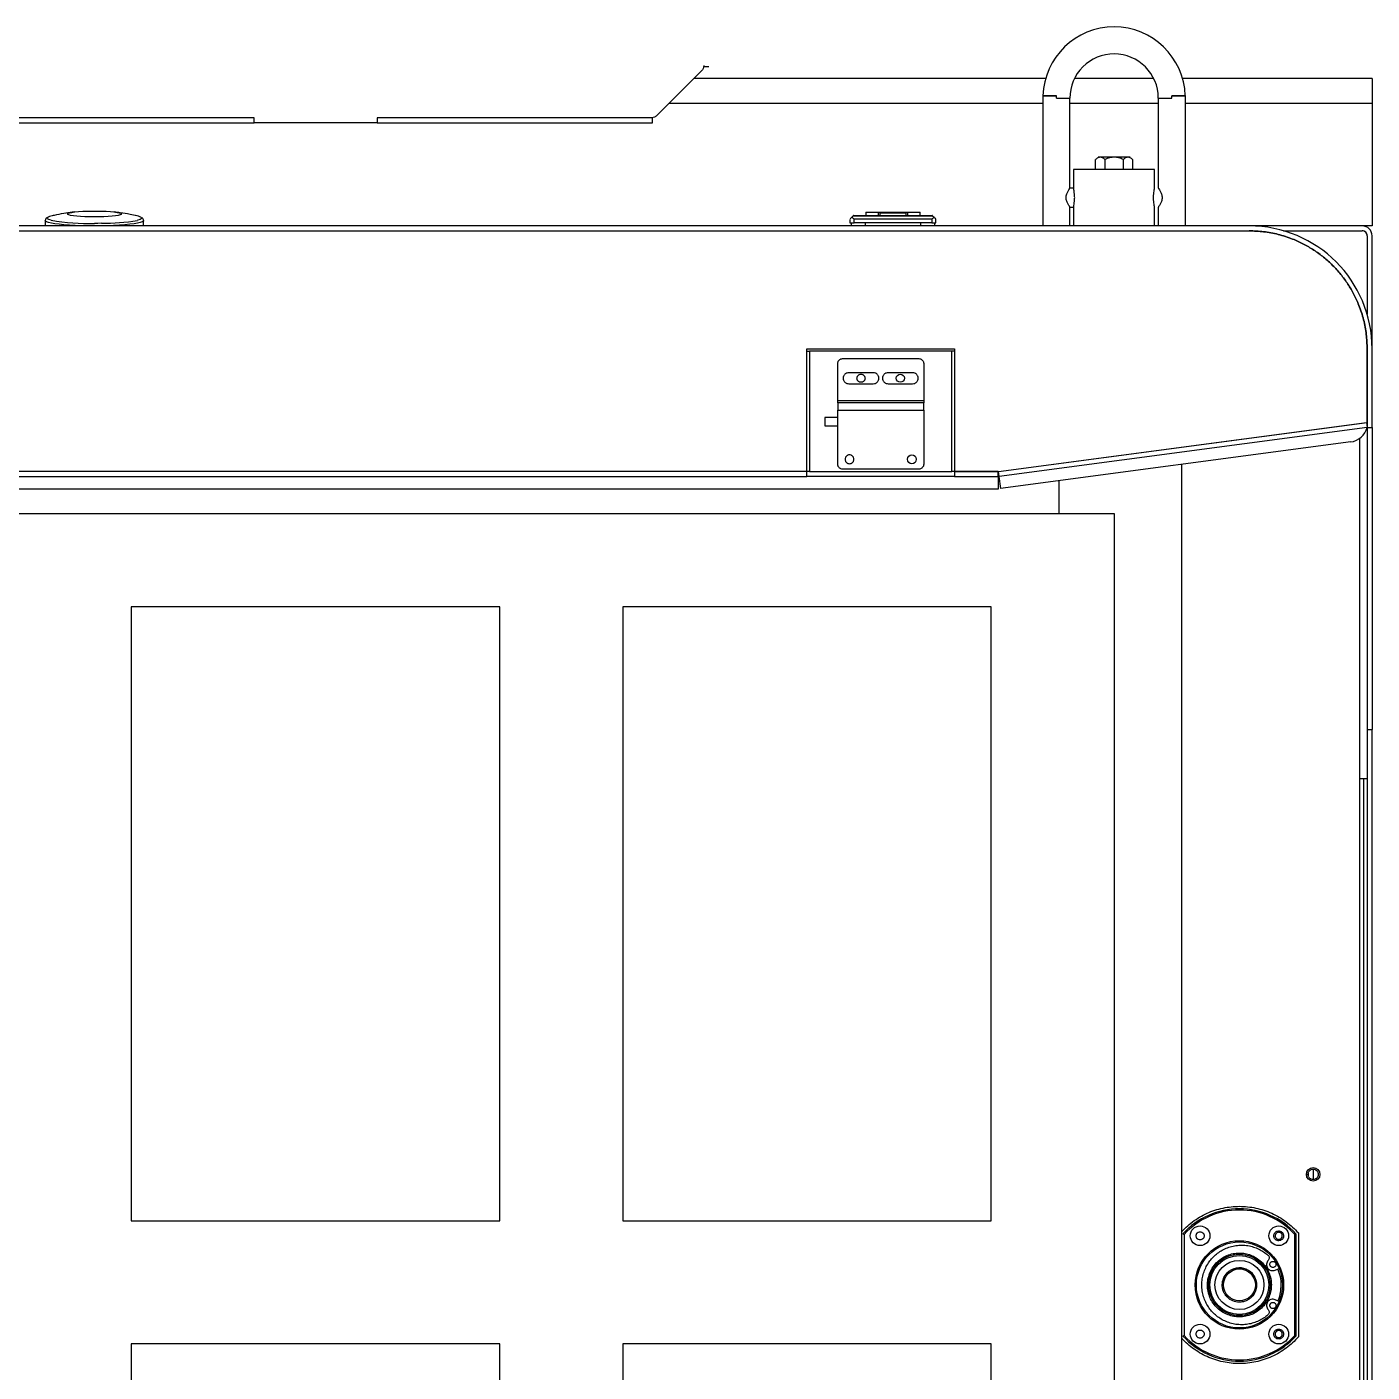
# Model space of a CAD drawing. Header units: millimetres. Extents: x 914 to 910632, y -176 to 682692.
# Drawn here: x 2405.27 to 2413.89, y 1809.91 to 1818.54 of the extents above; entities that cross this region are included whole.
import ezdxf

# ---------------------------------------------------------------- set-up
doc = ezdxf.new("R2010")
doc.units = ezdxf.units.MM
doc.layers.add('画图', color=3, linetype='Continuous', lineweight=30)

# ---------------------------------------------------------------- blocks, each defined once
blk = doc.blocks.new('SDHGSJH')
at = {"color": 7, "linetype": 'Continuous', "lineweight": 30}
for p, q in [((-2802, 343.77), (-2802, -343.34)), ((-2729.5, 333.1), (-2729.5, -332.68)), ((-2702, -312.79), (-2702, 313.21)), ((-2652, 275.21), (-2652, 25.21)), ((-2502, 25.21), (-2502, 275.21)), ((-2452, 275.21), (-2452, 25.21)), ((-2302, 25.21), (-2302, 275.21)), ((-2807, 225.21), (-2807, -224.79)), ((-2805, -224.79), (-2805, 225.21)), ((-2803.5, -204.79), (-2803.5, 205.21)), ((-2777, -19.89), (-2777, 22.44)), ((-2776, 22.06), (-2775.5, 21.86)), ((-2776, -19.51), (-2776, 22.06)), ((-2730.5, 21.86), (-2730, 22.06)), ((-2652, 25.21), (-2502, 25.21)), ((-2452, 25.21), (-2302, 25.21)), ((-2775.5, 21.86), (-2775.5, -19.32)), ((-2730.5, -19.32), (-2730.5, 21.86)), ((-2769.17, 7.97), (-2767.51, 7.28)), ((-2767.51, -4.74), (-2769.17, -5.43)), ((-2775.5, -19.32), (-2776, -19.51)), ((-2730, -19.51), (-2730.5, -19.32)), ((-2652, -24.79), (-2652, -274.79)), ((-2502, -24.79), (-2652, -24.79)), ((-2502, -274.79), (-2502, -24.79)), ((-2452, -24.79), (-2452, -274.79)), ((-2302, -24.79), (-2452, -24.79)), ((-2302, -274.79), (-2302, -24.79)), ((-2785, -44.25), (-2785, -43.2)), ((-2783, -45.83), (-2783, -41.63)), ((-2781, -44.25), (-2781, -43.2)), ((-2805, -204.79), (-2802, -204.79)), ((-2807, -347.79), (-2807, -224.79)), ((-2805, -224.79), (-2807, -224.79)), ((-2805, -347.79), (-2805, -224.79)), ((-2652, -274.79), (-2502, -274.79)), ((-2452, -274.79), (-2302, -274.79)), ((-2052, -312.79), (-2702, -312.79)), ((-2679.5, -326.01), (-2679.5, -312.79)), ((-2798.31, -341.85), (-2655.73, -322.84)), ((-2655.07, -327.8), (-2655.73, -322.84)), ((-2654.93, -322.79), (-2654.93, -327.79)), ((-2099.07, -322.79), (-2654.93, -322.79)), ((-2805, -347.79), (-2655.2, -327.81)), ((-2655.2, -325.79), (-2655.29, -326.09)), ((-2655.2, -325.79), (-2654.93, -325.79)), ((-2655.2, -327.81), (-2655.07, -327.8)), ((-2655.2, -327.81), (-2654.93, -329.8)), ((-2654.93, -327.79), (-2654.8, -327.79)), ((-2637, -327.79), (-2654.8, -327.79)), ((-2654.8, -327.79), (-2654.8, -329.79)), ((-2637, -329.79), (-2637, -327.79)), ((-2637, -327.79), (-2577, -327.79)), ((-2577, -327.79), (-2577, -329.79)), ((-2177, -327.79), (-2577, -327.79)), ((-2655, -329.79), (-2805, -349.79)), ((-2654.93, -329.8), (-2804.74, -349.77)), ((-2637, -329.79), (-2655, -329.79)), ((-2654.8, -329.79), (-2637, -329.79)), ((-2637, -379.79), (-2637, -329.79)), ((-2637, -329.79), (-2636, -329.79)), ((-2636, -329.79), (-2636, -378.79)), ((-2578, -329.79), (-2636, -329.79)), ((-2624.5, -354.79), (-2624.5, -332.79)), ((-2622.5, -330.79), (-2591.5, -330.79)), ((-2589.5, -332.79), (-2589.5, -354.79)), ((-2578, -378.79), (-2578, -329.79)), ((-2578, -329.79), (-2577, -329.79)), ((-2577, -329.79), (-2177, -329.79)), ((-2577, -329.79), (-2577, -379.79)), ((-2805, -347.79), (-2807, -347.79)), ((-2807, -347.79), (-2807, -379.79)), ((-2805, -379.79), (-2805, -347.79)), ((-2804.74, -349.77), (-2805, -347.79)), ((-2805, -349.79), (-2805, -379.79)), ((-2637, -350.29), (-2637, -350.29)), ((-2584.3, -348.39), (-2589.5, -348.39)), ((-2584.3, -351.79), (-2584.3, -348.39)), ((-2589.5, -354.79), (-2624.5, -354.79)), ((-2624.5, -354.79), (-2624.5, -357.79)), ((-2589.5, -351.79), (-2584.3, -351.79)), ((-2589.5, -357.79), (-2589.5, -354.79)), ((-2637, -358.29), (-2637, -358.29)), ((-2624.5, -357.79), (-2589.5, -357.79)), ((-2624.5, -358.79), (-2624.5, -357.79)), ((-2589.5, -358.79), (-2624.5, -358.79)), ((-2624.5, -373.79), (-2624.5, -358.79)), ((-2589.5, -357.79), (-2589.5, -358.79)), ((-2589.5, -358.79), (-2589.5, -373.79)), ((-2610, -365.54), (-2620, -365.54)), ((-2594, -365.54), (-2604, -365.54)), ((-2620, -370.04), (-2610, -370.04)), ((-2604, -370.04), (-2594, -370.04)), ((-2591.5, -375.79), (-2622.5, -375.79)), ((-2807, -379.79), (-2807, -425.79)), ((-2577, -379.79), (-2637, -379.79)), ((-2636, -378.79), (-2578, -378.79)), ((-2577, -378.79), (-2578, -378.79)), ((-2805, -425.79), (-2805, -393.79)), ((-2807, -479.79), (-2807, -429.79)), ((-2807, -429.79), (-2757, -429.79)), ((-2771, -427.79), (-2803, -427.79)), ((-2803, -429.79), (-2757, -429.79)), ((-1997, -427.79), (-2757, -427.79)), ((-2757, -429.79), (-1997, -429.79)), ((-2731, -429.79), (-2731, -482.92)), ((-2720, -437.45), (-2720, -429.79)), ((-2718.5, -429.79), (-2718.5, -437.45)), ((-2685.5, -437.45), (-2685.5, -429.79)), ((-2684, -429.79), (-2684, -437.45)), ((-2673, -482.92), (-2673, -429.79)), ((-2629.5, -431.09), (-2629.5, -432.38)), ((-2629, -431.09), (-2629.5, -431.09)), ((-2628.9, -430.09), (-2629, -430.09)), ((-2629, -430.09), (-2629, -431.09)), ((-2628.9, -431.09), (-2628.9, -430.09)), ((-2627.82, -431.09), (-2628.9, -431.09)), ((-2627.82, -431.09), (-2596.18, -431.09)), ((-2627.82, -432.38), (-2627.82, -431.09)), ((-2623.33, -429.79), (-2623.33, -431.09)), ((-2600.67, -431.09), (-2600.67, -429.79)), ((-2596.18, -431.09), (-2596.18, -432.38)), ((-2595.1, -431.09), (-2596.18, -431.09)), ((-2595, -430.09), (-2595.1, -430.09)), ((-2595.1, -430.09), (-2595.1, -431.09)), ((-2595, -431.09), (-2595, -430.09)), ((-2594.5, -431.09), (-2595, -431.09)), ((-2594.5, -432.38), (-2594.5, -431.09)), ((-2307, -429.79), (-2307, -431.98)), ((-2267, -431.98), (-2267, -429.79)), ((-2684, -437.45), (-2685.5, -437.45)), ((-2628.15, -433.94), (-2628.74, -433.34)), ((-2595.85, -433.94), (-2628.15, -433.94)), ((-2596, -434.09), (-2628, -434.09)), ((-2627.9, -432.59), (-2596.08, -432.59)), ((-2623.1, -434.09), (-2623.1, -435.39)), ((-2617.88, -435.39), (-2623.1, -435.39)), ((-2617.88, -435.39), (-2617.88, -434.09)), ((-2617.4, -434.09), (-2617.4, -435.09)), ((-2606.6, -435.09), (-2617.4, -435.09)), ((-2617.4, -435.09), (-2617.4, -435.39)), ((-2606.6, -435.39), (-2617.4, -435.39)), ((-2606.6, -435.09), (-2606.6, -434.09)), ((-2606.6, -435.39), (-2606.6, -435.09)), ((-2606.13, -434.09), (-2606.13, -435.39)), ((-2600.9, -435.39), (-2606.13, -435.39)), ((-2600.9, -435.39), (-2600.9, -434.09)), ((-2595.85, -433.94), (-2595.26, -433.34)), ((-2720, -481.79), (-2720, -445.12)), ((-2718.5, -445.12), (-2718.5, -452.79)), ((-2685.5, -452.79), (-2685.5, -445.12)), ((-2685.5, -445.12), (-2684, -445.12)), ((-2684, -445.12), (-2684, -481.79)), ((-2709.51, -456.78), (-2709.51, -452.79)), ((-2705.75, -456.78), (-2705.75, -452.79)), ((-2698.25, -456.78), (-2698.25, -452.79)), ((-2694.49, -452.79), (-2694.49, -456.78)), ((-2534.12, -492.91), (-2515.88, -474.67)), ((-2402, -471.79), (-2514.17, -471.79)), ((-2514.17, -471.79), (-2514.17, -473.79)), ((-2514.17, -473.79), (-2402, -473.79)), ((-2513.76, -473.79), (-2402, -473.79)), ((-2402, -471.79), (-2352, -471.79)), ((-2402, -473.79), (-2402, -471.79)), ((-2352, -471.79), (-2352, -473.79)), ((-2239.83, -471.79), (-2352, -471.79)), ((-2352, -473.79), (-2240.24, -473.79)), ((-2352, -473.79), (-2239.83, -473.79)), ((-2807, -489.79), (-2807, -479.79)), ((-2725.5, -481.79), (-2725.49, -482.79)), ((-2678.5, -481.79), (-2678.51, -482.79)), ((-2807, -489.79), (-2729.87, -489.79)), ((-2718.12, -489.79), (-2685.88, -489.79)), ((-2674.13, -489.79), (-2531, -489.79)), ((-2535, -494.62), (-2537, -494.62))]:
    blk.add_line(p, q, dxfattribs=at)
at = {"color": 8, "linetype": 'Continuous', "lineweight": 30}
for p, q in [((-2655.33, -325.81), (-2655.2, -325.79)), ((-2289.87, -430.85), (-2288.36, -430.83)), ((-2288.36, -430.83), (-2286.98, -430.82)), ((-2731, -479.79), (-2807, -479.79)), ((-2720, -481.79), (-2725.5, -481.79)), ((-2684, -479.79), (-2720, -479.79)), ((-2678.5, -481.79), (-2684, -481.79)), ((-2521, -479.79), (-2673, -479.79))]:
    blk.add_line(p, q, dxfattribs=at)
at = {"color": 8, "linetype": 'Continuous', "lineweight": 30, "flags": 128}
for points in [[(-2307, -431.97), (-2306.9, -431.76), (-2306.46, -431.47), (-2305.66, -431.19), (-2304.54, -430.92), (-2303.1, -430.67), (-2301.38, -430.45), (-2299.39, -430.25), (-2297.19, -430.08), (-2294.81, -429.95), (-2292.28, -429.85), (-2289.67, -429.8), (-2289.1, -429.79)], [(-2305.93, -433.33), (-2306.05, -433.24), (-2306.24, -432.95), (-2306.07, -432.67), (-2305.54, -432.38), (-2304.67, -432.11), (-2304.46, -432.06)], [(-2284.9, -429.79), (-2284.33, -429.8), (-2281.72, -429.85), (-2279.19, -429.95), (-2276.81, -430.08), (-2274.6, -430.25), (-2272.62, -430.45), (-2270.9, -430.67), (-2269.46, -430.92), (-2268.34, -431.19), (-2267.54, -431.47), (-2267.1, -431.76), (-2267, -431.99)], [(-2269.41, -432.09), (-2269.37, -432.1), (-2268.49, -432.37), (-2267.95, -432.65), (-2267.76, -432.94), (-2267.93, -433.23), (-2268.16, -433.38)]]:
    blk.add_lwpolyline(points, dxfattribs=at)
at = {"color": 7, "linetype": 'Continuous', "lineweight": 30, "flags": 128}
for points in [[(-2629.35, -432.73), (-2629.16, -432.92), (-2628.96, -433.13), (-2628.74, -433.34)], [(-2595.26, -433.34), (-2595, -433.09), (-2594.77, -432.85), (-2594.55, -432.63)], [(-2287, -433.42), (-2285.04, -433.44), (-2283.13, -433.5), (-2281.36, -433.6), (-2279.76, -433.72), (-2278.4, -433.88), (-2277.31, -434.06), (-2276.54, -434.26), (-2276.1, -434.47), (-2276.01, -434.69), (-2276.28, -434.91), (-2276.89, -435.12), (-2277.82, -435.31), (-2279.05, -435.48), (-2280.53, -435.62), (-2282.23, -435.73), (-2284.07, -435.81), (-2286.01, -435.85), (-2287.99, -435.85), (-2289.93, -435.81), (-2291.77, -435.73), (-2293.47, -435.62), (-2294.95, -435.48), (-2296.18, -435.31), (-2297.11, -435.12), (-2297.72, -434.91), (-2297.99, -434.69), (-2297.9, -434.47), (-2297.46, -434.26), (-2296.69, -434.06), (-2295.6, -433.88), (-2294.24, -433.72), (-2292.64, -433.6), (-2290.87, -433.5), (-2288.96, -433.44), (-2287, -433.42)]]:
    blk.add_lwpolyline(points, dxfattribs=at)
at = {"color": 7, "linetype": 'Continuous', "lineweight": 30}
for centre, radius in [((-2769, 21.27), 4), ((-2737, 21.27), 4), ((-2753, 1.27), 18), ((-2753, 1.27), 17.5), ((-2753, 1.27), 12.5), ((-2753, 1.27), 12), ((-2753, 1.27), 10), ((-2753, 1.27), 6.5), ((-2769, -18.73), 4), ((-2737, -18.73), 4), ((-2783, -43.73), 2.75), ((-2619.7, -334.79), 1.8), ((-2615, -367.79), 1.65)]:
    blk.add_circle(centre, radius, dxfattribs=at)
for centre, radius, start, end in [((-2753, 1.27), 31, 42.1034, 137.8966), ((-2753, 1.27), 30.5, 42.4637, 137.5363), ((-2753, 1.27), 7, 135.9205, 340.0823), ((-2753, 1.27), 31, 222.1034, 317.8966), ((-2753, 1.27), 30.5, 222.4637, 317.5363), ((-2797.25, -349.78), 8, 97.5946, 165.5703), ((-2757, -379.79), 50, 180, 270), ((-2803, -425.79), 4, 180, 270), ((-2803, -425.79), 2, 180, 270), ((-2290.32, -514.03), 83.19, 89.6844, 99.7864), ((-2284.71, -522.02), 91.22, 80.3423, 91.4259), ((-2624.5, -437.59), 6, 124.2863, 134.9932), ((-2617.5, -423.45), 14.94, 224.5913, 225.3853), ((-2599.5, -437.59), 6, 45.0068, 55.6351), ((-2616.75, -413.2), 29.44, 314.8101, 315.2132), ((-2302.71, -426.66), 7.4, 244.2636, 261.5377), ((-2271.43, -426.14), 7.94, 278.3607, 294.3183), ((-2702, -481.79), 18, 180, 270), ((-2702, -481.79), 18, 270, 0), ((-2702, -481.79), 29, 181.9702, 358.0191)]:
    blk.add_arc(centre, radius, start, end, dxfattribs=at)
for points, knots in [([(-2777, 22.44), (-2776.24, 23.25), (-2774.71, 24.89), (-2772.08, 27.03), (-2769.24, 28.92), (-2766.19, 30.49), (-2762.99, 31.74), (-2759.7, 32.62), (-2756.35, 33.16), (-2753, 33.33), (-2749.65, 33.16), (-2746.3, 32.62), (-2743.01, 31.74), (-2739.81, 30.49), (-2736.76, 28.92), (-2733.92, 27.03), (-2731.47, 25.04), (-2730.1, 23.59), (-2729.5, 22.95)], [0, 0, 0, 0, 0.062614, 0.125231, 0.189278, 0.253335, 0.317385, 0.381442, 0.444055, 0.506675, 0.569286, 0.631904, 0.695951, 0.760011, 0.824057, 0.888119, 0.950731, 1, 1, 1, 1]), ([(-2771, 21.27), (-2770.97, 21.52), (-2770.93, 21.91), (-2770.68, 22.38), (-2770.42, 22.7), (-2770.11, 22.96), (-2769.64, 23.2), (-2769, 23.32), (-2768.36, 23.2), (-2767.89, 22.96), (-2767.58, 22.7), (-2767.32, 22.38), (-2767.07, 21.91), (-2767.03, 21.52), (-2767, 21.27)], [0, 0, 0, 0, 0.1197268, 0.1848133, 0.250008, 0.3150928, 0.3802901, 0.5000169, 0.6197437, 0.684822, 0.74999, 0.8151016, 0.8802732, 1, 1, 1, 1]), ([(-2767.56, 21.27), (-2767.58, 21.45), (-2767.61, 21.73), (-2767.79, 22.07), (-2767.97, 22.3), (-2768.2, 22.49), (-2768.54, 22.66), (-2769, 22.75), (-2769.46, 22.66), (-2769.8, 22.49), (-2770.03, 22.3), (-2770.21, 22.07), (-2770.39, 21.73), (-2770.42, 21.45), (-2770.44, 21.27)], [0, 0, 0, 0, 0.119721, 0.184794, 0.25, 0.315094, 0.380297, 0.499992, 0.61974, 0.684812, 0.749997, 0.815088, 0.880279, 1, 1, 1, 1]), ([(-2738.65, 21.27), (-2738.63, 21.48), (-2738.59, 21.8), (-2738.39, 22.18), (-2738.18, 22.45), (-2737.91, 22.66), (-2737.53, 22.86), (-2737, 22.96), (-2736.47, 22.86), (-2736.09, 22.66), (-2735.83, 22.45), (-2735.61, 22.18), (-2735.41, 21.8), (-2735.37, 21.48), (-2735.35, 21.27)], [0, 0, 0, 0, 0.119722, 0.184801, 0.250011, 0.315072, 0.380276, 0.500021, 0.61972, 0.68481, 0.749987, 0.815096, 0.880278, 1, 1, 1, 1]), ([(-2767, 21.27), (-2767.03, 21.02), (-2767.07, 20.63), (-2767.32, 20.17), (-2767.58, 19.85), (-2767.89, 19.59), (-2768.36, 19.35), (-2769, 19.22), (-2769.64, 19.35), (-2770.11, 19.59), (-2770.42, 19.85), (-2770.68, 20.17), (-2770.93, 20.63), (-2770.97, 21.02), (-2771, 21.27)], [0, 0, 0, 0, 0.119713, 0.184819, 0.250001, 0.315088, 0.380254, 0.499986, 0.619717, 0.684823, 0.750006, 0.815096, 0.880287, 1, 1, 1, 1]), ([(-2770.44, 21.27), (-2770.42, 21.09), (-2770.39, 20.81), (-2770.21, 20.47), (-2770.03, 20.24), (-2769.8, 20.06), (-2769.46, 19.88), (-2769, 19.79), (-2768.54, 19.88), (-2768.2, 20.06), (-2767.97, 20.24), (-2767.79, 20.47), (-2767.61, 20.81), (-2767.58, 21.09), (-2767.56, 21.27)], [0, 0, 0, 0, 0.119702, 0.184801, 0.24999, 0.315064, 0.380258, 0.500012, 0.619713, 0.684789, 0.750019, 0.81508, 0.880298, 1, 1, 1, 1]), ([(-2764.6, 13.43), (-2764.03, 13.9), (-2762.89, 14.82), (-2760.92, 15.92), (-2758.77, 16.78), (-2756.44, 17.33), (-2754.02, 17.53), (-2751.59, 17.37), (-2749.23, 16.85), (-2747.03, 16), (-2745.01, 14.88), (-2743.23, 13.53), (-2741.67, 11.97), (-2740.33, 10.22), (-2739.21, 8.24), (-2738.36, 6.05), (-2737.82, 3.7), (-2737.64, 1.27), (-2737.82, -1.16), (-2738.36, -3.5), (-2739.21, -5.7), (-2740.33, -7.67), (-2741.67, -9.43), (-2743.23, -10.98), (-2745.01, -12.34), (-2747.03, -13.46), (-2749.23, -14.3), (-2751.59, -14.82), (-2754.02, -14.99), (-2756.45, -14.79), (-2758.77, -14.23), (-2761.62, -13.13), (-2763.43, -11.78), (-2764.6, -10.89)], [0, 0, 0, 0, 0.029675, 0.059351, 0.090777, 0.123016, 0.155739, 0.188585, 0.221183, 0.253184, 0.283685, 0.31419, 0.343279, 0.372372, 0.403097, 0.434827, 0.467265, 0.50007, 0.532875, 0.565313, 0.597042, 0.627766, 0.656854, 0.685949, 0.716447, 0.746955, 0.778956, 0.811554, 0.8444, 0.877123, 0.909362, 0.940789, 1, 1, 1, 1]), ([(-2735.35, 21.27), (-2735.37, 21.06), (-2735.41, 20.74), (-2735.61, 20.36), (-2735.83, 20.1), (-2736.09, 19.88), (-2736.47, 19.68), (-2737, 19.58), (-2737.53, 19.68), (-2737.91, 19.88), (-2738.17, 20.1), (-2738.39, 20.36), (-2738.59, 20.74), (-2738.63, 21.06), (-2738.65, 21.27)], [0, 0, 0, 0, 0.119705, 0.184788, 0.25, 0.31508, 0.380276, 0.499981, 0.619732, 0.684825, 0.750005, 0.815088, 0.880295, 1, 1, 1, 1]), ([(-2767.51, 7.28), (-2767.24, 7.2), (-2766.7, 7.03), (-2765.83, 7.14), (-2765.06, 7.53), (-2764.46, 8.13), (-2764.1, 8.9), (-2764.01, 9.76), (-2764.2, 10.62), (-2764.55, 11.07), (-2764.71, 11.29)], [0, 0, 0, 0, 0.1213393, 0.2500023, 0.3786498, 0.4999934, 0.6213394, 0.7500099, 0.8786704, 1, 1, 1, 1]), ([(-2765.79, 3.6), (-2765.61, 4.37), (-2765.23, 5.96), (-2764.09, 8.21), (-2762.49, 10.29), (-2760.45, 12.03), (-2758.11, 13.33), (-2755.6, 14.1), (-2753.09, 14.35), (-2750.66, 14.13), (-2748.32, 13.48), (-2746.06, 12.36), (-2743.98, 10.76), (-2742.24, 8.73), (-2740.94, 6.38), (-2740.18, 3.87), (-2739.9, 1.36), (-2740.11, -0.26), (-2740.21, -1.05)], [0, 0, 0, 0, 0.058257, 0.120004, 0.184321, 0.250002, 0.315682, 0.379994, 0.441741, 0.500001, 0.558258, 0.620007, 0.684322, 0.750002, 0.815682, 0.879996, 0.941743, 1, 1, 1, 1]), ([(-2764.71, 11.29), (-2764.83, 11.45), (-2765.07, 11.77), (-2765.15, 12.38), (-2765.01, 12.98), (-2764.74, 13.28), (-2764.6, 13.43)], [0, 0, 0, 0, 0.250014, 0.500017, 0.750045, 1, 1, 1, 1]), ([(-2768.67, 7.76), (-2768.75, 7.61), (-2769.29, 6.53), (-2769.53, 5.34), (-2769.73, 4.31)], [0, 0, 0, 0, 0.1413, 1, 1, 1, 1]), ([(-2766.64, 8.38), (-2766.8, 8.4), (-2767.04, 8.42), (-2767.34, 8.58), (-2767.53, 8.74), (-2767.7, 8.94), (-2767.85, 9.23), (-2767.92, 9.63), (-2767.85, 10.03), (-2767.7, 10.32), (-2767.53, 10.52), (-2767.34, 10.68), (-2767.04, 10.84), (-2766.8, 10.86), (-2766.64, 10.88)], [0, 0, 0, 0, 0.119677, 0.184793, 0.250001, 0.31508, 0.380279, 0.499986, 0.619723, 0.684812, 0.750001, 0.815056, 0.880323, 1, 1, 1, 1]), ([(-2766.64, 10.88), (-2766.49, 10.86), (-2766.24, 10.84), (-2765.95, 10.68), (-2765.75, 10.52), (-2765.59, 10.32), (-2765.44, 10.03), (-2765.36, 9.63), (-2765.44, 9.23), (-2765.59, 8.94), (-2765.75, 8.74), (-2765.95, 8.58), (-2766.24, 8.42), (-2766.49, 8.4), (-2766.64, 8.38)], [0, 0, 0, 0, 0.119724, 0.184832, 0.250033, 0.315105, 0.380296, 0.500019, 0.619713, 0.684795, 0.749976, 0.815071, 0.880276, 1, 1, 1, 1]), ([(-2759.47, 3.95), (-2759.05, 4.72), (-2758.4, 5.92), (-2756.97, 7.09), (-2755.7, 7.78), (-2754.32, 8.2), (-2752.49, 8.35), (-2750.26, 7.9), (-2748.36, 6.65), (-2747.18, 5.24), (-2746.49, 3.97), (-2746.08, 2.59), (-2745.9, 0.75), (-2746.28, -0.55), (-2746.53, -1.4)], [0, 0, 0, 0, 0.119726, 0.184184, 0.250003, 0.315816, 0.380269, 0.500001, 0.619727, 0.68418, 0.750004, 0.815822, 0.880275, 1, 1, 1, 1]), ([(-2769.73, 4.31), (-2769.85, 3.28), (-2770.12, 1.16), (-2769.8, -2.1), (-2769.06, -4.18), (-2768.7, -5.23)], [0, 0, 0, 0, 0.319739, 0.658649, 1, 1, 1, 1]), ([(-2740.21, -1.05), (-2740.39, -1.82), (-2740.77, -3.42), (-2741.91, -5.67), (-2743.51, -7.75), (-2745.55, -9.49), (-2747.89, -10.78), (-2750.4, -11.55), (-2752.91, -11.81), (-2755.34, -11.59), (-2757.68, -10.94), (-2759.94, -9.82), (-2762.02, -8.22), (-2763.76, -6.18), (-2765.06, -3.83), (-2765.82, -1.33), (-2766.1, 1.19), (-2765.89, 2.81), (-2765.79, 3.6)], [0, 0, 0, 0, 0.058261, 0.120008, 0.184322, 0.25, 0.315678, 0.379996, 0.441742, 0.500002, 0.558259, 0.620006, 0.684318, 0.75, 0.815679, 0.879993, 0.94174, 1, 1, 1, 1]), ([(-2746.53, -1.4), (-2746.95, -2.18), (-2747.6, -3.38), (-2749.03, -4.55), (-2750.3, -5.24), (-2751.68, -5.65), (-2753.51, -5.81), (-2755.74, -5.35), (-2757.64, -4.1), (-2758.82, -2.7), (-2759.51, -1.43), (-2759.92, -0.05), (-2760.1, 1.79), (-2759.72, 3.1), (-2759.47, 3.95)], [0, 0, 0, 0, 0.119731, 0.18418, 0.249996, 0.315819, 0.380273, 0.500003, 0.619729, 0.684179, 0.749998, 0.815816, 0.88027, 1, 1, 1, 1]), ([(-2764.71, -8.74), (-2764.55, -8.53), (-2764.2, -8.07), (-2764.01, -7.22), (-2764.1, -6.36), (-2764.46, -5.59), (-2765.06, -4.98), (-2765.83, -4.6), (-2766.7, -4.49), (-2767.24, -4.66), (-2767.51, -4.74)], [0, 0, 0, 0, 0.121344, 0.250004, 0.378657, 0.500002, 0.621345, 0.749993, 0.878657, 1, 1, 1, 1]), ([(-2766.64, -8.34), (-2766.8, -8.32), (-2767.04, -8.29), (-2767.34, -8.14), (-2767.53, -7.98), (-2767.7, -7.78), (-2767.85, -7.49), (-2767.92, -7.09), (-2767.85, -6.69), (-2767.7, -6.39), (-2767.53, -6.2), (-2767.34, -6.03), (-2767.04, -5.88), (-2766.8, -5.85), (-2766.64, -5.84)], [0, 0, 0, 0, 0.119682, 0.184798, 0.250005, 0.31506, 0.380258, 0.499994, 0.61973, 0.684791, 0.750003, 0.815058, 0.880324, 1, 1, 1, 1]), ([(-2766.64, -5.84), (-2766.49, -5.85), (-2766.24, -5.88), (-2765.95, -6.03), (-2765.75, -6.2), (-2765.59, -6.39), (-2765.44, -6.69), (-2765.36, -7.09), (-2765.44, -7.49), (-2765.59, -7.78), (-2765.75, -7.98), (-2765.95, -8.14), (-2766.24, -8.29), (-2766.49, -8.32), (-2766.64, -8.34)], [0, 0, 0, 0, 0.119723, 0.184845, 0.250025, 0.315097, 0.380287, 0.50001, 0.619732, 0.684787, 0.749967, 0.815081, 0.880272, 1, 1, 1, 1]), ([(-2764.6, -10.89), (-2764.74, -10.74), (-2765.01, -10.44), (-2765.15, -9.84), (-2765.07, -9.23), (-2764.83, -8.91), (-2764.71, -8.74)], [0, 0, 0, 0, 0.249997, 0.499979, 0.749983, 1, 1, 1, 1]), ([(-2729.5, -20.41), (-2730.1, -21.05), (-2731.47, -22.5), (-2733.92, -24.48), (-2736.76, -26.37), (-2739.81, -27.95), (-2743.01, -29.2), (-2746.3, -30.08), (-2749.65, -30.61), (-2753, -30.79), (-2756.35, -30.61), (-2759.7, -30.08), (-2762.99, -29.2), (-2766.19, -27.95), (-2769.24, -26.37), (-2772.08, -24.49), (-2774.71, -22.34), (-2776.24, -20.71), (-2777, -19.89)], [0, 0, 0, 0, 0.049266, 0.111881, 0.175932, 0.239989, 0.304038, 0.368095, 0.430704, 0.493324, 0.555935, 0.618557, 0.682605, 0.746664, 0.81071, 0.874768, 0.93738, 1, 1, 1, 1]), ([(-2768.29, -20.6), (-2768.54, -20.66), (-2768.92, -20.76), (-2769.44, -20.69), (-2769.83, -20.56), (-2770.18, -20.36), (-2770.57, -20.01), (-2770.92, -19.45), (-2771.03, -18.81), (-2770.97, -18.29), (-2770.84, -17.9), (-2770.63, -17.55), (-2770.28, -17.15), (-2769.93, -16.97), (-2769.71, -16.86)], [0, 0, 0, 0, 0.119707, 0.184819, 0.249996, 0.31509, 0.380266, 0.499994, 0.619723, 0.684818, 0.749989, 0.815109, 0.880272, 1, 1, 1, 1]), ([(-2769.51, -17.38), (-2769.67, -17.46), (-2769.93, -17.59), (-2770.18, -17.88), (-2770.32, -18.13), (-2770.42, -18.41), (-2770.46, -18.79), (-2770.38, -19.25), (-2770.14, -19.65), (-2769.85, -19.9), (-2769.6, -20.05), (-2769.32, -20.15), (-2768.94, -20.2), (-2768.67, -20.12), (-2768.49, -20.08)], [0, 0, 0, 0, 0.119724, 0.184787, 0.250002, 0.315077, 0.380266, 0.499969, 0.619692, 0.684773, 0.749975, 0.815075, 0.880267, 1, 1, 1, 1]), ([(-2769.71, -16.86), (-2769.46, -16.79), (-2769.09, -16.7), (-2768.56, -16.76), (-2768.17, -16.89), (-2767.82, -17.1), (-2767.43, -17.45), (-2767.08, -18), (-2766.97, -18.65), (-2767.03, -19.17), (-2767.16, -19.56), (-2767.37, -19.91), (-2767.72, -20.31), (-2768.07, -20.49), (-2768.29, -20.6)], [0, 0, 0, 0, 0.119739, 0.184808, 0.250023, 0.315115, 0.380288, 0.50001, 0.619727, 0.684814, 0.749994, 0.815092, 0.880278, 1, 1, 1, 1]), ([(-2768.49, -20.08), (-2768.33, -20), (-2768.08, -19.87), (-2767.82, -19.58), (-2767.68, -19.33), (-2767.58, -19.05), (-2767.54, -18.67), (-2767.62, -18.21), (-2767.86, -17.81), (-2768.15, -17.55), (-2768.4, -17.4), (-2768.68, -17.31), (-2769.06, -17.26), (-2769.33, -17.33), (-2769.51, -17.38)], [0, 0, 0, 0, 0.119685, 0.184787, 0.249979, 0.315057, 0.380256, 0.499974, 0.619704, 0.684766, 0.750004, 0.815057, 0.880257, 1, 1, 1, 1]), ([(-2738.65, -18.73), (-2738.63, -18.52), (-2738.59, -18.2), (-2738.39, -17.82), (-2738.18, -17.55), (-2737.91, -17.34), (-2737.53, -17.14), (-2737, -17.04), (-2736.47, -17.14), (-2736.09, -17.34), (-2735.83, -17.55), (-2735.61, -17.82), (-2735.41, -18.2), (-2735.37, -18.52), (-2735.35, -18.73)], [0, 0, 0, 0, 0.1197255, 0.1848064, 0.2499997, 0.3150778, 0.3802725, 0.5000207, 0.6197235, 0.6848044, 0.7499978, 0.8150904, 0.8802745, 1, 1, 1, 1]), ([(-2735.35, -18.73), (-2735.37, -18.94), (-2735.41, -19.26), (-2735.61, -19.64), (-2735.83, -19.9), (-2736.09, -20.12), (-2736.47, -20.32), (-2737, -20.42), (-2737.53, -20.32), (-2737.91, -20.12), (-2738.17, -19.9), (-2738.39, -19.64), (-2738.59, -19.26), (-2738.63, -18.94), (-2738.65, -18.73)], [0, 0, 0, 0, 0.119727, 0.184809, 0.250003, 0.315082, 0.380278, 0.499983, 0.619733, 0.684825, 0.750005, 0.815087, 0.880273, 1, 1, 1, 1]), ([(-2785.1, -43.73), (-2785.07, -43.46), (-2785.03, -43.06), (-2784.77, -42.57), (-2784.5, -42.23), (-2784.16, -41.96), (-2783.67, -41.71), (-2783, -41.58), (-2782.33, -41.71), (-2781.84, -41.96), (-2781.5, -42.23), (-2781.23, -42.57), (-2780.97, -43.06), (-2780.93, -43.46), (-2780.9, -43.73)], [0, 0, 0, 0, 0.119713, 0.184816, 0.249987, 0.315107, 0.380267, 0.500019, 0.619735, 0.684814, 0.750013, 0.815096, 0.880281, 1, 1, 1, 1]), ([(-2780.9, -43.73), (-2780.93, -43.99), (-2780.97, -44.4), (-2781.23, -44.89), (-2781.5, -45.22), (-2781.84, -45.5), (-2782.33, -45.75), (-2783, -45.88), (-2783.67, -45.75), (-2784.16, -45.5), (-2784.5, -45.22), (-2784.77, -44.89), (-2785.03, -44.4), (-2785.07, -43.99), (-2785.1, -43.73)], [0, 0, 0, 0, 0.119718, 0.184821, 0.250006, 0.315114, 0.380274, 0.499989, 0.619739, 0.684818, 0.750005, 0.815088, 0.880288, 1, 1, 1, 1]), ([(-2624.5, -332.79), (-2624.47, -332.54), (-2624.43, -332.15), (-2624.18, -331.68), (-2623.92, -331.36), (-2623.61, -331.11), (-2623.14, -330.86), (-2622.75, -330.81), (-2622.5, -330.79)], [0, 0, 0, 0, 0.239434, 0.36965, 0.50002, 0.630199, 0.760603, 1, 1, 1, 1]), ([(-2592.5, -334.79), (-2592.52, -334.56), (-2592.56, -334.21), (-2592.79, -333.79), (-2593.02, -333.51), (-2593.3, -333.27), (-2593.72, -333.06), (-2594.3, -332.94), (-2594.88, -333.06), (-2595.3, -333.27), (-2595.58, -333.51), (-2595.81, -333.79), (-2596.04, -334.21), (-2596.08, -334.56), (-2596.1, -334.79)], [0, 0, 0, 0, 0.11973, 0.184801, 0.250008, 0.31511, 0.380267, 0.499989, 0.619711, 0.684811, 0.750004, 0.815093, 0.880278, 1, 1, 1, 1]), ([(-2591.5, -330.79), (-2591.25, -330.81), (-2590.86, -330.86), (-2590.39, -331.11), (-2590.08, -331.36), (-2589.82, -331.68), (-2589.57, -332.15), (-2589.53, -332.54), (-2589.5, -332.79)], [0, 0, 0, 0, 0.239468, 0.369615, 0.499983, 0.630184, 0.760569, 1, 1, 1, 1]), ([(-2596.1, -334.79), (-2596.08, -335.01), (-2596.04, -335.36), (-2595.81, -335.78), (-2595.58, -336.07), (-2595.3, -336.3), (-2594.88, -336.52), (-2594.3, -336.63), (-2593.72, -336.52), (-2593.3, -336.3), (-2593.02, -336.07), (-2592.79, -335.78), (-2592.56, -335.36), (-2592.52, -335.01), (-2592.5, -334.79)], [0, 0, 0, 0, 0.119718, 0.184826, 0.249987, 0.315087, 0.380289, 0.500007, 0.619725, 0.684823, 0.749995, 0.815091, 0.880274, 1, 1, 1, 1]), ([(-2620, -365.54), (-2620.28, -365.57), (-2620.72, -365.61), (-2621.24, -365.89), (-2621.6, -366.19), (-2621.89, -366.54), (-2622.17, -367.07), (-2622.3, -367.79), (-2622.17, -368.51), (-2621.89, -369.03), (-2621.6, -369.39), (-2621.24, -369.68), (-2620.72, -369.96), (-2620.28, -370.01), (-2620, -370.04)], [0, 0, 0, 0, 0.119732, 0.184819, 0.250002, 0.315106, 0.380276, 0.500001, 0.619726, 0.68482, 0.749997, 0.815101, 0.880268, 1, 1, 1, 1]), ([(-2610, -370.04), (-2609.72, -370.01), (-2609.28, -369.96), (-2608.76, -369.68), (-2608.4, -369.39), (-2608.11, -369.03), (-2607.83, -368.51), (-2607.7, -367.79), (-2607.83, -367.07), (-2608.11, -366.54), (-2608.4, -366.19), (-2608.76, -365.89), (-2609.28, -365.61), (-2609.72, -365.57), (-2610, -365.54)], [0, 0, 0, 0, 0.11973, 0.184815, 0.249997, 0.315099, 0.380284, 0.5, 0.619716, 0.684825, 0.750001, 0.815109, 0.88027, 1, 1, 1, 1]), ([(-2604, -365.54), (-2604.28, -365.57), (-2604.72, -365.61), (-2605.24, -365.89), (-2605.6, -366.19), (-2605.89, -366.54), (-2606.17, -367.07), (-2606.3, -367.79), (-2606.17, -368.51), (-2605.89, -369.03), (-2605.6, -369.39), (-2605.24, -369.68), (-2604.72, -369.96), (-2604.28, -370.01), (-2604, -370.04)], [0, 0, 0, 0, 0.1197297, 0.1848155, 0.2499979, 0.3150997, 0.3802841, 0.5000007, 0.6197174, 0.684826, 0.7500018, 0.8151049, 0.8802703, 1, 1, 1, 1]), ([(-2600.65, -367.79), (-2600.63, -367.58), (-2600.59, -367.26), (-2600.39, -366.88), (-2600.18, -366.61), (-2599.91, -366.4), (-2599.53, -366.2), (-2599, -366.1), (-2598.47, -366.2), (-2598.09, -366.4), (-2597.83, -366.61), (-2597.61, -366.88), (-2597.41, -367.26), (-2597.37, -367.58), (-2597.35, -367.79)], [0, 0, 0, 0, 0.1197252, 0.1848058, 0.249999, 0.3150769, 0.3802767, 0.5000223, 0.6197226, 0.6848139, 0.7499998, 0.8151012, 0.8802748, 1, 1, 1, 1]), ([(-2594, -370.04), (-2593.72, -370.01), (-2593.28, -369.96), (-2592.76, -369.68), (-2592.4, -369.39), (-2592.11, -369.03), (-2591.83, -368.51), (-2591.7, -367.79), (-2591.83, -367.07), (-2592.11, -366.54), (-2592.4, -366.19), (-2592.76, -365.89), (-2593.28, -365.61), (-2593.72, -365.57), (-2594, -365.54)], [0, 0, 0, 0, 0.11973, 0.184815, 0.249997, 0.315099, 0.380284, 0.5, 0.619716, 0.684825, 0.750001, 0.815109, 0.88027, 1, 1, 1, 1]), ([(-2597.35, -367.79), (-2597.37, -368), (-2597.41, -368.32), (-2597.61, -368.7), (-2597.82, -368.96), (-2598.09, -369.18), (-2598.47, -369.38), (-2599, -369.48), (-2599.53, -369.38), (-2599.91, -369.18), (-2600.17, -368.96), (-2600.39, -368.7), (-2600.59, -368.32), (-2600.63, -368), (-2600.65, -367.79)], [0, 0, 0, 0, 0.119726, 0.184797, 0.25, 0.315078, 0.380279, 0.49998, 0.619727, 0.684819, 0.750005, 0.815078, 0.880274, 1, 1, 1, 1]), ([(-2622.5, -375.79), (-2622.75, -375.76), (-2623.14, -375.72), (-2623.61, -375.47), (-2623.92, -375.21), (-2624.18, -374.89), (-2624.43, -374.43), (-2624.47, -374.04), (-2624.5, -373.79)], [0, 0, 0, 0, 0.239392, 0.369614, 0.499969, 0.630185, 0.760552, 1, 1, 1, 1]), ([(-2589.5, -373.79), (-2589.53, -374.04), (-2589.57, -374.43), (-2589.82, -374.89), (-2590.08, -375.21), (-2590.39, -375.47), (-2590.86, -375.72), (-2591.25, -375.76), (-2591.5, -375.79)], [0, 0, 0, 0, 0.239447, 0.369643, 0.500025, 0.630201, 0.760534, 1, 1, 1, 1]), ([(-2757, -427.79), (-2758.95, -427.72), (-2762.91, -427.58), (-2768.85, -426.43), (-2774.29, -424.68), (-2779.12, -422.48), (-2783.34, -420.01), (-2787.32, -417.11), (-2791, -413.79), (-2794.32, -410.11), (-2797.23, -406.13), (-2799.69, -401.91), (-2801.89, -397.08), (-2803.64, -391.64), (-2804.79, -385.7), (-2804.93, -381.74), (-2805, -379.79)], [0, 0, 0, 0, 0.077626, 0.157664, 0.239951, 0.304276, 0.368605, 0.434298, 0.5, 0.565693, 0.631393, 0.695717, 0.760049, 0.84233, 0.922369, 1, 1, 1, 1]), ([(-2805, -379.79), (-2804.93, -381.74), (-2804.79, -385.7), (-2803.64, -391.64), (-2801.89, -397.08), (-2799.69, -401.91), (-2797.23, -406.13), (-2794.32, -410.11), (-2791, -413.79), (-2787.32, -417.11), (-2783.34, -420.01), (-2779.12, -422.48), (-2774.29, -424.68), (-2768.85, -426.43), (-2762.91, -427.58), (-2758.95, -427.72), (-2757, -427.79)], [0, 0, 0, 0, 0.077628, 0.157664, 0.239951, 0.304276, 0.368607, 0.434301, 0.5, 0.565694, 0.631395, 0.695717, 0.760049, 0.842333, 0.922371, 1, 1, 1, 1]), ([(-2637, -378.79), (-2636.98, -378.79), (-2636.95, -378.79), (-2636.72, -378.79), (-2636.39, -378.79), (-2636.13, -378.79), (-2636, -378.79)], [0, 0, 0, 0, 0.2500493, 0.4999983, 0.7500107, 1, 1, 1, 1]), ([(-2805, -425.79), (-2804.97, -426.04), (-2804.93, -426.43), (-2804.68, -426.89), (-2804.42, -427.21), (-2804.11, -427.47), (-2803.64, -427.72), (-2803.25, -427.76), (-2803, -427.79)], [0, 0, 0, 0, 0.239448, 0.369618, 0.49999, 0.630169, 0.760552, 1, 1, 1, 1]), ([(-2629.5, -432.38), (-2629.5, -432.41), (-2629.49, -432.49), (-2629.45, -432.61), (-2629.4, -432.69), (-2629.36, -432.73), (-2629.35, -432.73)], [0, 0, 0, 0, 0.2183951, 0.488365, 0.9004238, 1, 1, 1, 1]), ([(-2306.99, -431.93), (-2306.99, -431.94), (-2307.04, -432.16), (-2306.86, -432.61), (-2306.56, -432.99), (-2306.33, -433.13), (-2306.22, -433.19)], [0, 0, 0, 0, 0.0231468, 0.357203, 0.6944694, 1, 1, 1, 1]), ([(-2267.92, -433.28), (-2267.89, -433.27), (-2267.69, -433.17), (-2267.43, -432.97), (-2267.08, -432.55), (-2267.03, -432.18), (-2267, -432.01)], [0, 0, 0, 0, 0.080751, 0.468712, 0.748739, 1, 1, 1, 1]), ([(-2720, -445.12), (-2720.01, -445.11), (-2720.03, -445.08), (-2720.25, -444.75), (-2720.71, -444.05), (-2721.23, -443.02), (-2721.51, -442.05), (-2721.58, -441.28), (-2721.5, -440.5), (-2721.22, -439.54), (-2720.71, -438.52), (-2720.25, -437.82), (-2720.03, -437.5), (-2720.01, -437.47), (-2720, -437.45)], [0, 0, 0, 0, 0.0619849, 0.1254364, 0.2505938, 0.375552, 0.4399582, 0.5006865, 0.561376, 0.6258544, 0.7505919, 0.8750855, 0.9382602, 1, 1, 1, 1]), ([(-2718.5, -437.45), (-2718.5, -437.47), (-2718.49, -437.5), (-2718.42, -437.8), (-2718.28, -438.5), (-2718.13, -439.57), (-2718.06, -440.53), (-2718.04, -441.29), (-2718.06, -442.04), (-2718.13, -443), (-2718.28, -444.07), (-2718.42, -444.77), (-2718.49, -445.08), (-2718.5, -445.11), (-2718.5, -445.12)], [0, 0, 0, 0, 0.062499, 0.125143, 0.24974, 0.374489, 0.437291, 0.499879, 0.562457, 0.625302, 0.749887, 0.87458, 0.93736, 1, 1, 1, 1]), ([(-2685.5, -437.45), (-2685.5, -437.47), (-2685.51, -437.5), (-2685.58, -437.8), (-2685.72, -438.51), (-2685.87, -439.58), (-2685.94, -440.54), (-2685.95, -441.04), (-2685.95, -441.29)], [0, 0, 0, 0, 0.121862, 0.250574, 0.499959, 0.749314, 0.878358, 1, 1, 1, 1]), ([(-2684, -437.45), (-2683.99, -437.47), (-2683.97, -437.5), (-2683.75, -437.82), (-2683.29, -438.53), (-2682.78, -439.55), (-2682.49, -440.51), (-2682.46, -441.03), (-2682.44, -441.29)], [0, 0, 0, 0, 0.123814, 0.250512, 0.500504, 0.750057, 0.878724, 1, 1, 1, 1]), ([(-2617.4, -435.39), (-2617.41, -435.39), (-2617.42, -435.39), (-2617.52, -435.39), (-2617.67, -435.39), (-2617.81, -435.39), (-2617.88, -435.39)], [0, 0, 0, 0, 0.249931, 0.500096, 0.749982, 1, 1, 1, 1]), ([(-2606.13, -435.39), (-2606.19, -435.39), (-2606.33, -435.39), (-2606.48, -435.39), (-2606.58, -435.39), (-2606.59, -435.39), (-2606.6, -435.39)], [0, 0, 0, 0, 0.249859, 0.499982, 0.749905, 1, 1, 1, 1]), ([(-2304.2, -433.88), (-2303.29, -434.08), (-2301.06, -434.57), (-2298.01, -435.09), (-2295.89, -435.35), (-2295.08, -435.45)], [0, 0, 0, 0, 0.299554, 0.733692, 1, 1, 1, 1]), ([(-2279.03, -435.46), (-2278.66, -435.42), (-2277.16, -435.26), (-2274.32, -434.8), (-2271.64, -434.33), (-2270.12, -433.96), (-2269.91, -433.91)], [0, 0, 0, 0, 0.119723, 0.498224, 0.931289, 1, 1, 1, 1]), ([(-2685.95, -441.29), (-2685.95, -441.53), (-2685.94, -442.04), (-2685.87, -443), (-2685.72, -444.07), (-2685.58, -444.78), (-2685.51, -445.08), (-2685.5, -445.11), (-2685.5, -445.12)], [0, 0, 0, 0, 0.121679, 0.250764, 0.500109, 0.749237, 0.87804, 1, 1, 1, 1]), ([(-2682.44, -441.29), (-2682.46, -441.54), (-2682.49, -442.06), (-2682.78, -443.03), (-2683.29, -444.05), (-2683.75, -444.76), (-2683.97, -445.08), (-2683.99, -445.11), (-2684, -445.12)], [0, 0, 0, 0, 0.121619, 0.250675, 0.500512, 0.749827, 0.876364, 1, 1, 1, 1]), ([(-2718.5, -452.79), (-2718.44, -452.79), (-2718.32, -452.79), (-2717.33, -452.79), (-2715.81, -452.79), (-2713.74, -452.79), (-2711.23, -452.79), (-2708.36, -452.79), (-2705.24, -452.79), (-2702, -452.79), (-2698.76, -452.79), (-2695.65, -452.79), (-2692.77, -452.79), (-2690.26, -452.79), (-2688.19, -452.79), (-2686.67, -452.79), (-2685.68, -452.79), (-2685.56, -452.79), (-2685.5, -452.79)], [0, 0, 0, 0, 0.0625005, 0.125, 0.1875023, 0.2499996, 0.3124984, 0.3749996, 0.4375013, 0.4999995, 0.5625024, 0.6249996, 0.6875009, 0.7499996, 0.8124998, 0.875, 0.9374995, 1, 1, 1, 1]), ([(-2709.51, -456.78), (-2709.21, -457.06), (-2708.61, -457.62), (-2707.96, -457.73), (-2707.63, -457.79)], [0, 0, 0, 0, 0.498765, 1, 1, 1, 1]), ([(-2708.5, -457.79), (-2708.46, -457.79), (-2708.38, -457.79), (-2707.88, -457.79), (-2707.63, -457.79)], [0, 0, 0, 0, 0.508611, 1, 1, 1, 1]), ([(-2707.63, -457.79), (-2707.3, -457.73), (-2706.65, -457.62), (-2706.05, -457.06), (-2705.75, -456.78)], [0, 0, 0, 0, 0.498079, 1, 1, 1, 1]), ([(-2707.63, -457.79), (-2707.31, -457.79), (-2706.67, -457.79), (-2705.28, -457.79), (-2703.7, -457.79), (-2702.57, -457.79), (-2702, -457.79)], [0, 0, 0, 0, 0.249994, 0.500012, 0.750004, 1, 1, 1, 1]), ([(-2705.75, -456.78), (-2705.16, -457.06), (-2703.97, -457.62), (-2702.66, -457.73), (-2702, -457.79)], [0, 0, 0, 0, 0.498748, 1, 1, 1, 1]), ([(-2702, -457.79), (-2701.35, -457.73), (-2700.04, -457.62), (-2698.85, -457.06), (-2698.25, -456.78)], [0, 0, 0, 0, 0.498106, 1, 1, 1, 1]), ([(-2702, -457.79), (-2701.44, -457.79), (-2700.31, -457.79), (-2698.72, -457.79), (-2697.33, -457.79), (-2696.69, -457.79), (-2696.37, -457.79)], [0, 0, 0, 0, 0.245665, 0.500008, 0.754338, 1, 1, 1, 1]), ([(-2698.25, -456.78), (-2697.95, -457.06), (-2697.35, -457.62), (-2696.7, -457.73), (-2696.37, -457.79)], [0, 0, 0, 0, 0.498779, 1, 1, 1, 1]), ([(-2696.37, -457.79), (-2696.04, -457.73), (-2695.39, -457.62), (-2694.79, -457.06), (-2694.49, -456.78)], [0, 0, 0, 0, 0.498049, 1, 1, 1, 1]), ([(-2696.37, -457.79), (-2696.13, -457.79), (-2695.63, -457.79), (-2695.5, -457.79), (-2695.5, -457.79), (-2695.5, -457.79)], [0, 0, 0, 0, 0.491251, 0.99986, 1, 1, 1, 1]), ([(-2515.88, -474.67), (-2515.57, -474.41), (-2514.95, -473.91), (-2514.15, -473.83), (-2513.76, -473.79)], [0, 0, 0, 0, 0.50001, 1, 1, 1, 1]), ([(-2731, -482.79), (-2730.92, -482.79), (-2730.75, -482.79), (-2729.48, -482.79), (-2727.65, -482.79), (-2726.21, -482.79), (-2725.49, -482.79)], [0, 0, 0, 0, 0.250007, 0.500003, 0.749995, 1, 1, 1, 1]), ([(-2725.49, -482.79), (-2726.21, -482.79), (-2727.65, -482.79), (-2729.48, -482.79), (-2730.75, -482.79), (-2730.92, -482.79), (-2731, -482.79)], [0, 0, 0, 0, 0.250005, 0.499997, 0.749993, 1, 1, 1, 1]), ([(-2673, -482.79), (-2673.08, -482.79), (-2673.25, -482.79), (-2674.52, -482.79), (-2676.35, -482.79), (-2677.79, -482.79), (-2678.51, -482.79)], [0, 0, 0, 0, 0.2500042, 0.5000024, 0.7500194, 1, 1, 1, 1]), ([(-2678.51, -482.79), (-2677.79, -482.79), (-2676.35, -482.79), (-2674.52, -482.79), (-2673.25, -482.79), (-2673.08, -482.79), (-2673, -482.79)], [0, 0, 0, 0, 0.2499806, 0.4999976, 0.7499958, 1, 1, 1, 1]), ([(-2535, -495.03), (-2534.96, -494.63), (-2534.88, -493.84), (-2534.37, -493.22), (-2534.12, -492.91)], [0, 0, 0, 0, 0.5000161, 1, 1, 1, 1])]:
    blk.add_open_spline(points, degree=3, knots=knots, dxfattribs=at)

msp = doc.modelspace()

# ---------------------------------------------------------------- block references
at = {"layer": '画图', "color": 4, "xscale": 0.01575, "yscale": 0.01575, "zscale": 0.01575, "rotation": 180}
msp.add_blockref('SDHGSJH', (2369.6829, 1810.4924), dxfattribs=at)

doc.saveas('drawing.dxf')
